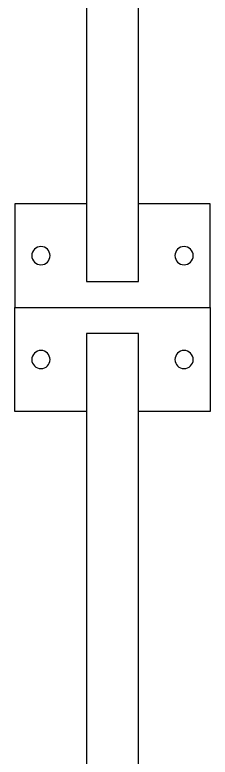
# Model space of a CAD drawing. Header units: millimetres. Extents: x 163705 to 1616509, y 81827 to 302547.
# Drawn here: x 600431 to 600581, y 153839 to 154410 of the extents above; entities that cross this region are included whole.
import ezdxf

# ---------------------------------------------------------------- set-up
doc = ezdxf.new("R2010")
doc.units = ezdxf.units.MM
doc.header["$LTSCALE"] = 10

# ---------------------------------------------------------------- blocks, each defined once
blk = doc.blocks.new('A$C9a6fd652')
blk.add_lwpolyline([(1460, 55), (1460, 0), (1540, 0), (1540, 150), (1460, 150), (1460, 95)])
blk.add_lwpolyline([(20, 95), (1520, 95), (1520, 55), (20, 55)], close=True)
for centre in [(1500, 130), (1500, 20)]:
    blk.add_circle(centre, 7)
blk = doc.blocks.new('A$C82a19015')
for points in [[(80, 55), (80, 0), (0, 0), (0, 150), (80, 150), (80, 95)], [(960, 55), (960, 0), (1040, 0), (1040, 150), (960, 150), (960, 95)]]:
    blk.add_lwpolyline(points)
blk.add_lwpolyline([(20, 95), (1020, 95), (1020, 55), (20, 55)], close=True)
for centre in [(40, 130), (1000, 130), (40, 20), (1000, 20)]:
    blk.add_circle(centre, 7)
blk = doc.blocks.new('G$C2612153E')
at = {"xscale": -1, "rotation": 180}
for name, p in [('A$C9a6fd652', (1690, 150)), ('A$C82a19015', (3230, 150))]:
    blk.add_blockref(name, p, dxfattribs=at)

msp = doc.modelspace()

# ---------------------------------------------------------------- block references
at = {"rotation": 90}
msp.add_blockref('G$C2612153E', (600580.646, 150955.08), dxfattribs=at)

doc.saveas('drawing.dxf')
